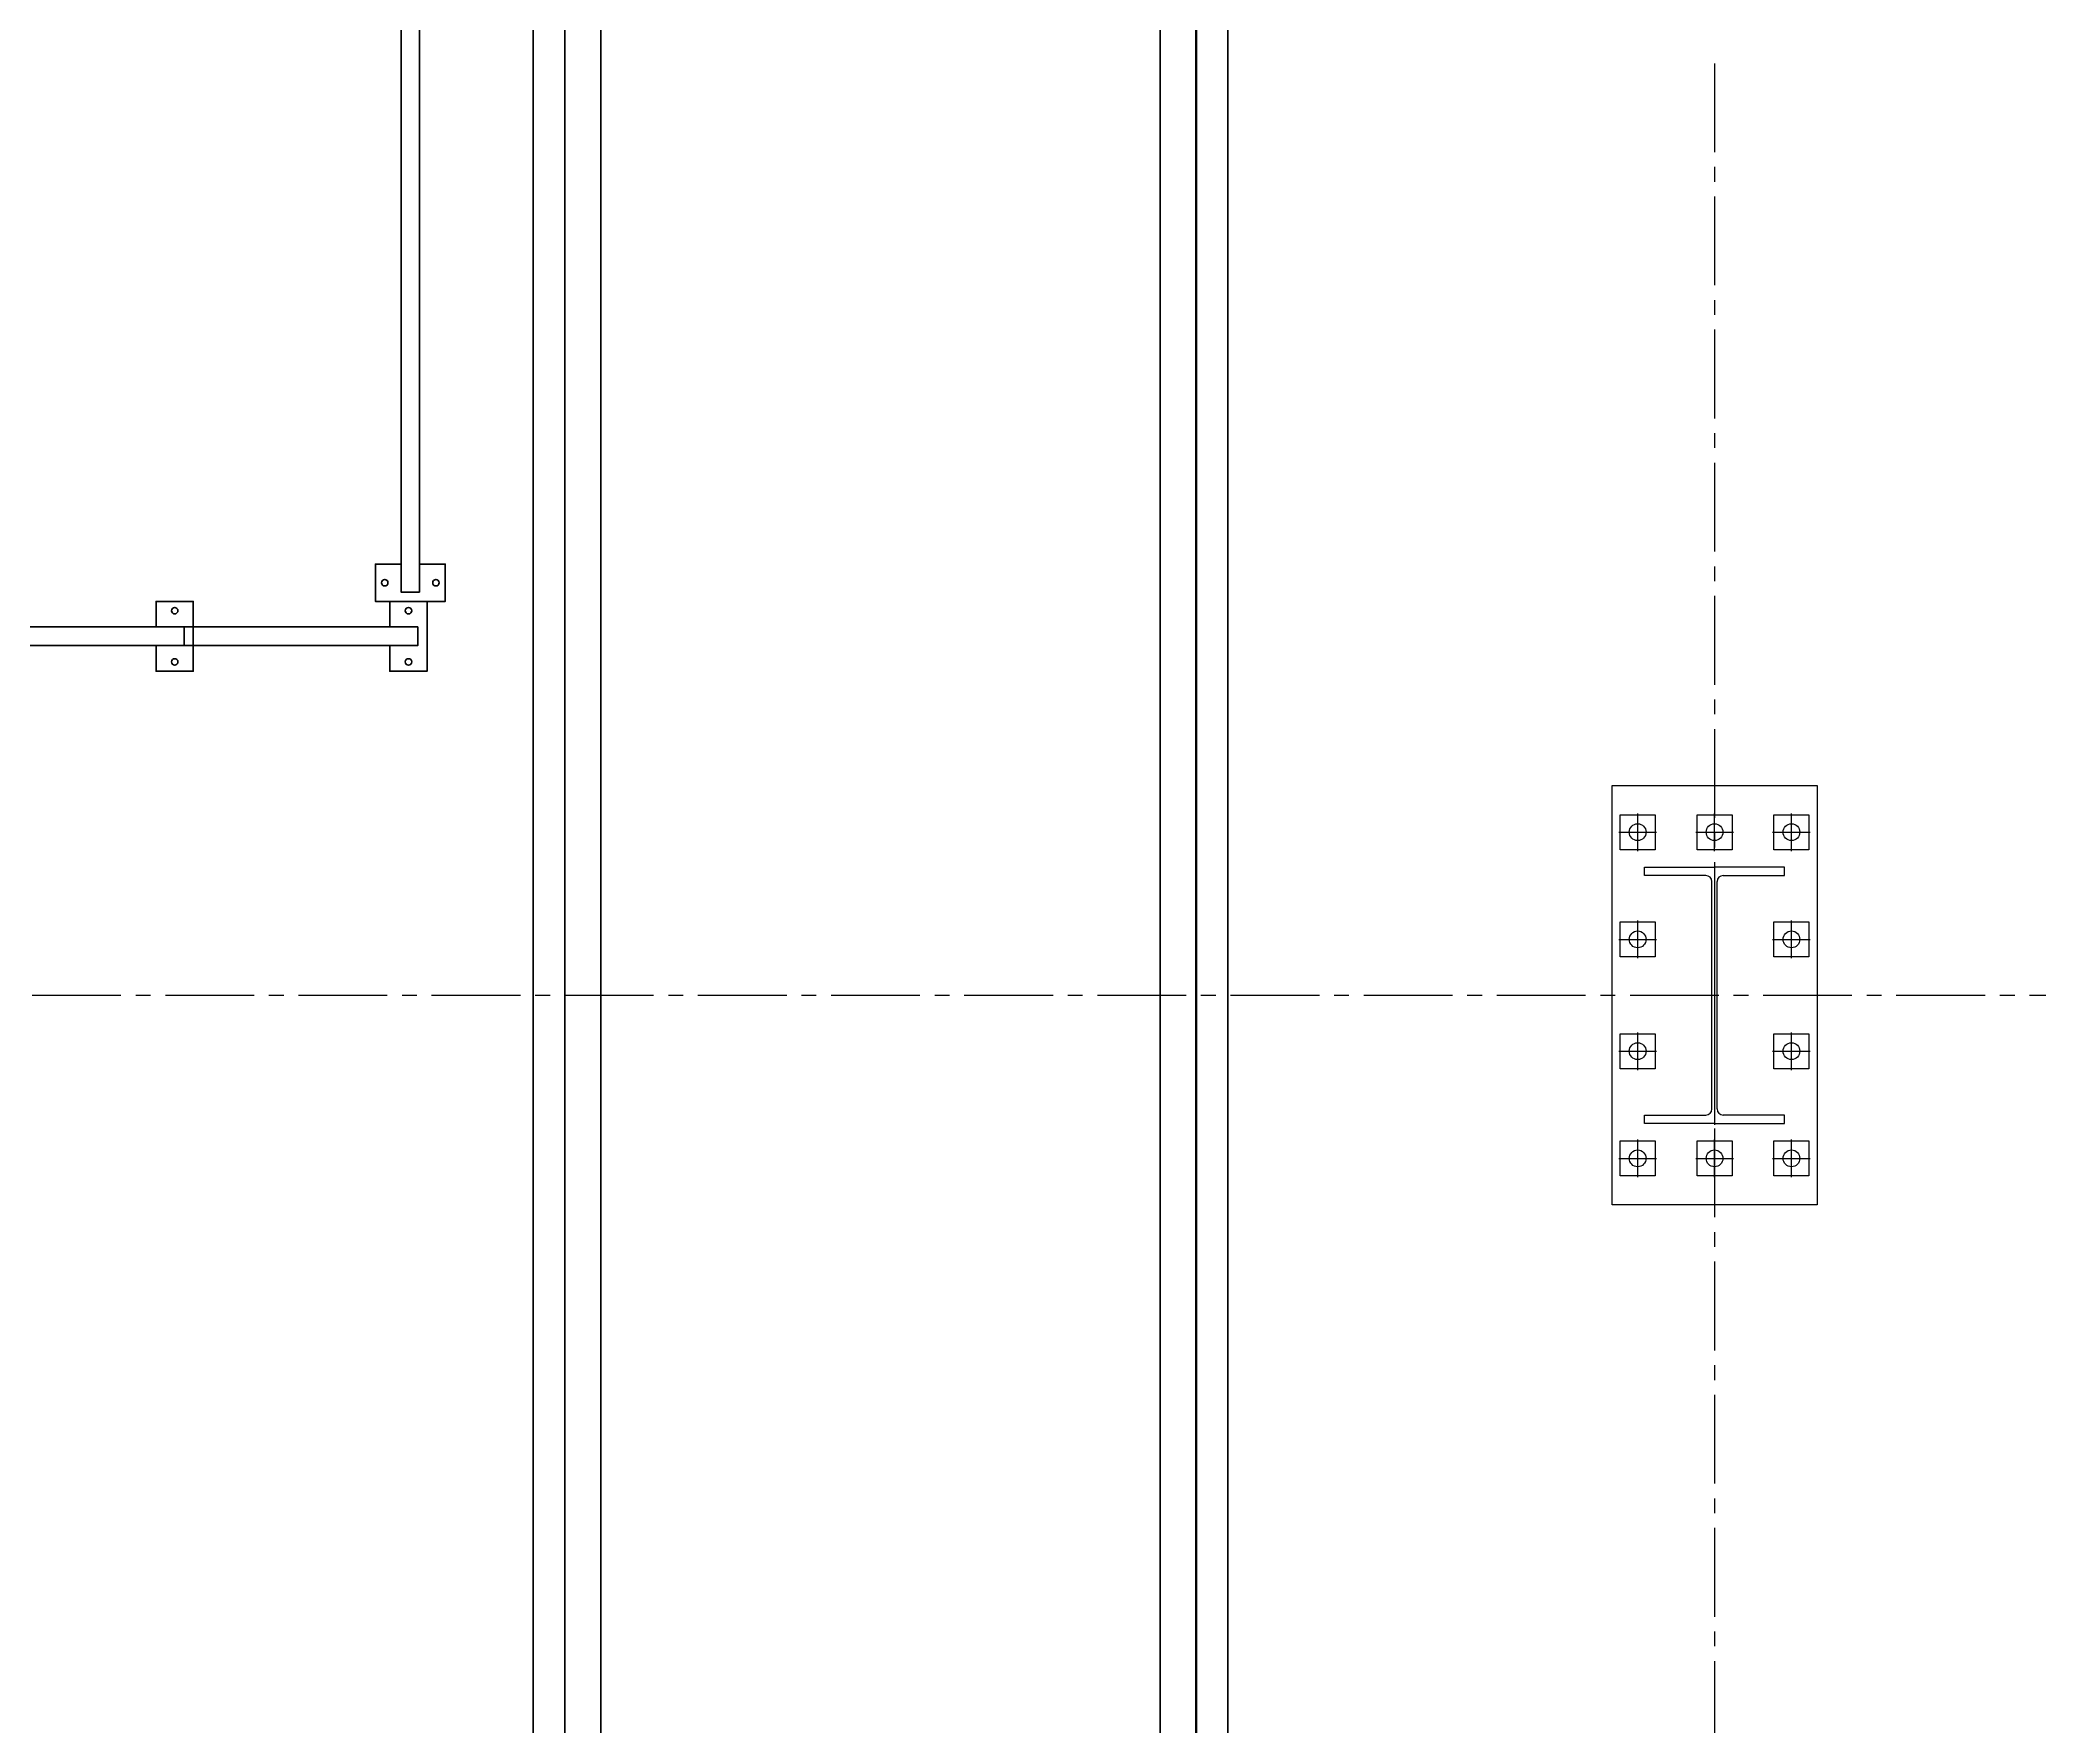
# Model space of a CAD drawing. Header units: millimetres. Extents: x 163705 to 1616509, y 81827 to 302547.
# Drawn here: x 599711 to 603995, y 148698 to 152310 of the extents above; entities that cross this region are included whole.
import ezdxf

# ---------------------------------------------------------------- set-up
doc = ezdxf.new("R2010")
doc.units = ezdxf.units.MM
doc.header["$LTSCALE"] = 10
doc.linetypes.add('CENTER2', pattern=[28.575, 19.05, -3.175, 3.175, -3.175])
doc.layers.add('1-中心线', color=1, linetype='CENTER2', lineweight=0)
doc.layers.add('1-钢构', color=6, linetype='Continuous', lineweight=0)
doc.styles.get("Standard").update_dxf_attribs({"font": 'arial.ttf'})

# ---------------------------------------------------------------- blocks, each defined once
blk = doc.blocks.new('G$CFEC4C302')
for p, q in [((55, 759.5), (55, 840.5)), ((220, 759.5), (220, 840.5)), ((385, 759.5), (385, 840.5)), ((14.5, 800), (95.5, 800)), ((179.5, 800), (260.5, 800)), ((344.5, 800), (425.5, 800)), ((70, 707), (70, 725)), ((70, 725), (220, 725)), ((201.5, 707), (70, 707)), ((214.5, 206), (214.5, 694)), ((220, 728), (220, 172)), ((370, 725), (220, 725)), ((225.5, 206), (225.5, 694)), ((238.5, 707), (370, 707)), ((370, 707), (370, 725)), ((55, 529.5), (55, 610.5)), ((385, 529.5), (385, 610.5)), ((14.5, 570), (95.5, 570)), ((344.5, 570), (425.5, 570)), ((55, 289.5), (55, 370.5)), ((385, 289.5), (385, 370.5)), ((14.5, 330), (95.5, 330)), ((344.5, 330), (425.5, 330)), ((70, 175), (70, 193)), ((70, 193), (201.5, 193)), ((220, 175), (70, 175)), ((220, 175), (370, 175)), ((370, 193), (238.5, 193)), ((370, 175), (370, 193)), ((55, 59.5), (55, 140.5)), ((220, 59.5), (220, 140.5)), ((385, 59.5), (385, 140.5)), ((14.5, 100), (95.5, 100)), ((179.5, 100), (260.5, 100)), ((344.5, 100), (425.5, 100))]:
    blk.add_line(p, q)
for points in [[(0, 0), (0, 900), (440, 900), (440, 0)], [(17.5, 762.5), (17.5, 837.5), (92.5, 837.5), (92.5, 762.5)], [(182.5, 762.5), (182.5, 837.5), (257.5, 837.5), (257.5, 762.5)], [(347.5, 762.5), (347.5, 837.5), (422.5, 837.5), (422.5, 762.5)], [(17.5, 532.5), (17.5, 607.5), (92.5, 607.5), (92.5, 532.5)], [(347.5, 532.5), (347.5, 607.5), (422.5, 607.5), (422.5, 532.5)], [(17.5, 292.5), (17.5, 367.5), (92.5, 367.5), (92.5, 292.5)], [(347.5, 292.5), (347.5, 367.5), (422.5, 367.5), (422.5, 292.5)], [(17.5, 62.5), (17.5, 137.5), (92.5, 137.5), (92.5, 62.5)], [(182.5, 62.5), (182.5, 137.5), (257.5, 137.5), (257.5, 62.5)], [(347.5, 62.5), (347.5, 137.5), (422.5, 137.5), (422.5, 62.5)]]:
    blk.add_lwpolyline(points, close=True)
for centre in [(55, 800), (220, 800), (385, 800), (55, 570), (385, 570), (55, 330), (385, 330), (55, 100), (220, 100), (385, 100)]:
    blk.add_circle(centre, 18)
for centre, start, end in [((201.5, 694), 0, 90), ((238.5, 694), 90, 180), ((201.5, 206), 270, 0), ((238.5, 206), 180, 270)]:
    blk.add_arc(centre, 13, start, end)
blk.add_text('HC_SUPERPART', height=0.001).set_placement((220, 175))
blk = doc.blocks.new('G$C5344DCDD')
at = {"lineweight": 35}
blk.add_line((-6574.1, 2014.1), (1554.7, 2014.1), dxfattribs=at)
for points in [[(-7097.6, 2082.1), (3578.8, 2082.1), (3578.8, 2014.1), (-7097.6, 2014.1)], [(-6548.1, 1936.6), (3571.9, 1936.6), (3571.9, 736.6), (-6548.1, 736.6)], [(-7097.6, 591.1), (3578.8, 591.1), (3578.8, 659.1), (-7097.6, 659.1)]]:
    blk.add_lwpolyline(points, close=True)
blk = doc.blocks.new('A$C82a19015')
for points in [[(80, 55), (80, 0), (0, 0), (0, 150), (80, 150), (80, 95)], [(960, 55), (960, 0), (1040, 0), (1040, 150), (960, 150), (960, 95)]]:
    blk.add_lwpolyline(points)
blk.add_lwpolyline([(20, 95), (1020, 95), (1020, 55), (20, 55)], close=True)
for centre in [(40, 130), (1000, 130), (40, 20), (1000, 20)]:
    blk.add_circle(centre, 7)
blk = doc.blocks.new('A$C9a6fd652')
for points in [[(80, 55), (80, 0), (0, 0), (0, 150), (80, 150), (80, 95)], [(1460, 55), (1460, 0), (1540, 0), (1540, 150), (1460, 150), (1460, 95)]]:
    blk.add_lwpolyline(points)
blk.add_lwpolyline([(20, 95), (1520, 95), (1520, 55), (20, 55)], close=True)
for centre in [(40, 130), (1500, 130), (40, 20), (1500, 20)]:
    blk.add_circle(centre, 7)
blk = doc.blocks.new('G$C2612153E')
at = {"xscale": -1}
for name, p, rotation in [('A$C82a19015', (150, 1580.7), 89.99999999999991), ('A$C82a19015', (150, 1079), 89.99999999999991), ('A$C9a6fd652', (150, 150), 180)]:
    blk.add_blockref(name, p, dxfattribs=dict(at, rotation=rotation))

msp = doc.modelspace()

# ---------------------------------------------------------------- linework, layer by layer
at = {"layer": '1-中心线'}
for p, q in [((603304.592, 152259.738), (603304.592, 141059.499)), ((553688.441, 150259.632), (632304.867, 150259.632))]:
    msp.add_line(p, q, dxfattribs=at)

# ---------------------------------------------------------------- block references
for name, p, rotation in [('G$C2612153E', (600580.646, 150955.08), 90), ('G$C5344DCDD', (600177.954, 148208.411), 270)]:
    msp.add_blockref(name, p, dxfattribs=dict(rotation=rotation))
at = {"layer": '1-钢构'}
msp.add_blockref('G$CFEC4C302', (603084.592, 149809.632), dxfattribs=at)

doc.saveas('drawing.dxf')
